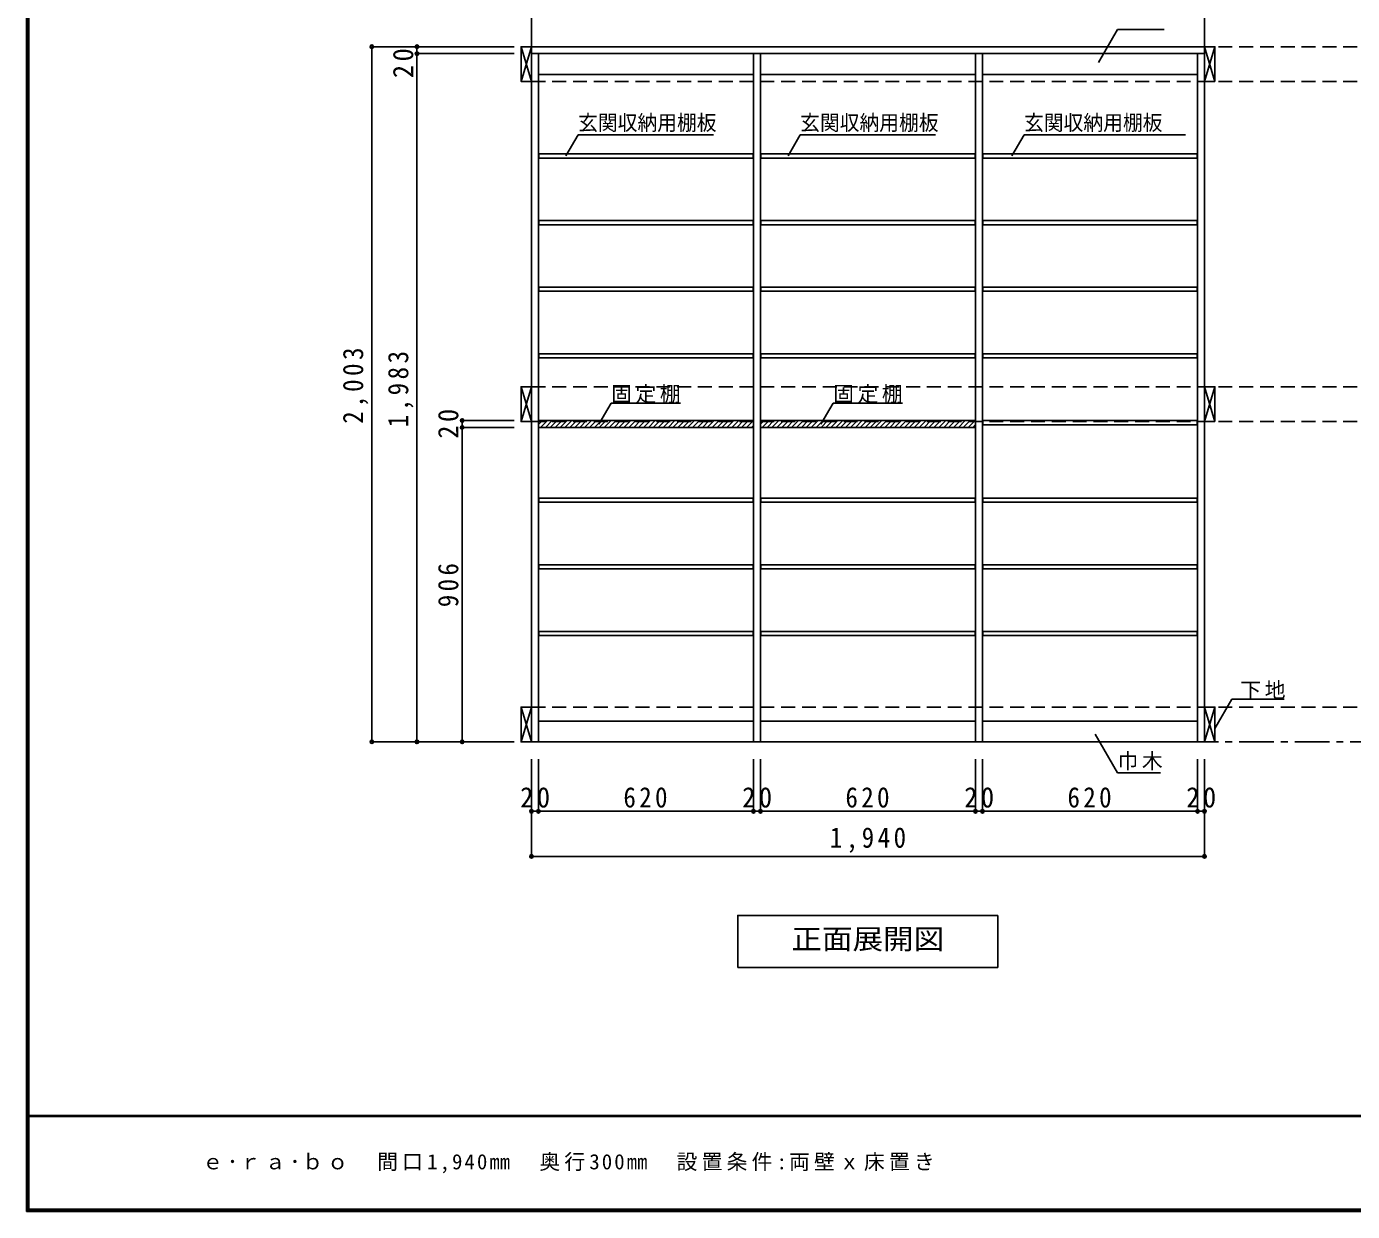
# Model space of a CAD drawing. Units: millimetres at full size, sheet at 1:20. Extents: x -3922 to 3878, y -2932 to 2722.
# Drawn here: x -3922 to -100, y -2864 to 550 of the extents above; entities that cross this region are included whole.
import ezdxf
from ezdxf.enums import TextEntityAlignment as Align

# ---------------------------------------------------------------- set-up
doc = ezdxf.new("R2010")
doc.units = ezdxf.units.MM
doc.header["$LTSCALE"] = 20
doc.header["$PDMODE"] = 32
doc.header["$PDSIZE"] = 10
doc.linetypes.add('CHAIN1', pattern=[8, 5, -1, 1, -1])
doc.linetypes.add('DASHED2', pattern=[3, 2, -1])
for name, color, linetype in [('0-2_本体', 2, 'Continuous'), ('0-3_固定棚', 3, 'Continuous'), ('0-4_可動棚', 3, 'Continuous'), ('0-7_桟木・巾木', 2, 'Continuous'), ('0-8_引き出し', 3, 'Continuous'), ('0-A_文字', 7, 'Continuous'), ('0-B_寸法', 4, 'Continuous'), ('0-C_ハッチ', 4, 'Continuous'), ('F-1_枠', 6, 'Continuous'), ('F-A_文字', 7, 'Continuous')]:
    doc.layers.add(name, color=color, linetype=linetype)
doc.styles.add('ＭＳ ゴシック', font='')
doc.styles.get('ＭＳ ゴシック').set_extended_font_data('MS Gothic')

msp = doc.modelspace()

# ---------------------------------------------------------------- linework, layer by layer
at = {"layer": '0-2_本体', "color": 3}
for p, q in [((-2466.53, 471.73), (-2466.53, 491.73)), ((-526.53, 491.73), (-2466.53, 491.73)), ((-2466.53, 471.73), (-2466.53, -1511.27)), ((-526.53, 471.73), (-2466.53, 471.73)), ((-2446.53, 471.73), (-2446.53, -1511.27)), ((-1826.53, -1511.27), (-1826.53, 471.73)), ((-1806.53, -1511.27), (-1806.53, 471.73)), ((-1186.53, -1511.27), (-1186.53, 471.73)), ((-1166.53, -1511.27), (-1166.53, 471.73)), ((-546.53, -1511.27), (-546.53, 471.73)), ((-526.53, 491.73), (-526.53, 471.73)), ((-526.53, -1511.27), (-526.53, 471.73)), ((-2466.53, -1511.27), (-526.53, -1511.27))]:
    msp.add_line(p, q, dxfattribs=at)
at = {"layer": '0-3_固定棚'}
for p, q in [((-2446.53, -585.27), (-2446.53, -605.27)), ((-1826.53, -585.27), (-2446.53, -585.27)), ((-1806.53, -585.27), (-1806.53, -605.27)), ((-1186.53, -585.27), (-1806.53, -585.27))]:
    msp.add_line(p, q, dxfattribs=at)
for points in [[(-1826.53, -585.27), (-1826.53, -605.27), (-2446.53, -605.27)], [(-1186.53, -585.27), (-1186.53, -605.27), (-1806.53, -605.27)]]:
    msp.add_lwpolyline(points, dxfattribs=at)
at = {"layer": '0-4_可動棚'}
for p, q in [((-2445.53, 170.93), (-2445.53, 182.93)), ((-1827.53, 182.93), (-2445.53, 182.93)), ((-1827.53, 170.93), (-2445.53, 170.93)), ((-1827.53, 182.93), (-1827.53, 170.93)), ((-1805.53, 170.93), (-1805.53, 182.93)), ((-1187.53, 182.93), (-1805.53, 182.93)), ((-1187.53, 170.93), (-1805.53, 170.93)), ((-1187.53, 182.93), (-1187.53, 170.93)), ((-1165.53, 170.93), (-1165.53, 182.93)), ((-547.53, 182.93), (-1165.53, 182.93)), ((-547.53, 170.93), (-1165.53, 170.93)), ((-547.53, 182.93), (-547.53, 170.93)), ((-2445.53, -21.07), (-2445.53, -9.07)), ((-1827.53, -9.07), (-2445.53, -9.07)), ((-1827.53, -21.07), (-2445.53, -21.07)), ((-1827.53, -9.07), (-1827.53, -21.07)), ((-1805.53, -21.07), (-1805.53, -9.07)), ((-1187.53, -9.07), (-1805.53, -9.07)), ((-1187.53, -21.07), (-1805.53, -21.07)), ((-1187.53, -9.07), (-1187.53, -21.07)), ((-1165.53, -21.07), (-1165.53, -9.07)), ((-547.53, -9.07), (-1165.53, -9.07)), ((-547.53, -21.07), (-1165.53, -21.07)), ((-547.53, -9.07), (-547.53, -21.07)), ((-2445.53, -213.07), (-2445.53, -201.07)), ((-1827.53, -201.07), (-2445.53, -201.07)), ((-1827.53, -213.07), (-2445.53, -213.07)), ((-1827.53, -201.07), (-1827.53, -213.07)), ((-1805.53, -213.07), (-1805.53, -201.07)), ((-1187.53, -201.07), (-1805.53, -201.07)), ((-1187.53, -213.07), (-1805.53, -213.07)), ((-1187.53, -201.07), (-1187.53, -213.07)), ((-1165.53, -213.07), (-1165.53, -201.07)), ((-547.53, -201.07), (-1165.53, -201.07)), ((-547.53, -213.07), (-1165.53, -213.07)), ((-547.53, -201.07), (-547.53, -213.07)), ((-2445.53, -405.07), (-2445.53, -393.07)), ((-1827.53, -393.07), (-2445.53, -393.07)), ((-1827.53, -405.07), (-2445.53, -405.07)), ((-1827.53, -393.07), (-1827.53, -405.07)), ((-1805.53, -405.07), (-1805.53, -393.07)), ((-1187.53, -393.07), (-1805.53, -393.07)), ((-1187.53, -405.07), (-1805.53, -405.07)), ((-1187.53, -393.07), (-1187.53, -405.07)), ((-1165.53, -405.07), (-1165.53, -393.07)), ((-547.53, -393.07), (-1165.53, -393.07)), ((-547.53, -405.07), (-1165.53, -405.07)), ((-547.53, -393.07), (-547.53, -405.07)), ((-1165.53, -597.57), (-1165.53, -585.57)), ((-547.53, -585.57), (-1165.53, -585.57)), ((-547.53, -597.57), (-1165.53, -597.57)), ((-547.53, -585.57), (-547.53, -597.57)), ((-2445.53, -821.07), (-2445.53, -809.07)), ((-1827.53, -809.07), (-2445.53, -809.07)), ((-1827.53, -821.07), (-2445.53, -821.07)), ((-1827.53, -809.07), (-1827.53, -821.07)), ((-1805.53, -821.07), (-1805.53, -809.07)), ((-1187.53, -809.07), (-1805.53, -809.07)), ((-1187.53, -821.07), (-1805.53, -821.07)), ((-1187.53, -809.07), (-1187.53, -821.07)), ((-1165.53, -821.07), (-1165.53, -809.07)), ((-547.53, -809.07), (-1165.53, -809.07)), ((-547.53, -821.07), (-1165.53, -821.07)), ((-547.53, -809.07), (-547.53, -821.07)), ((-2445.53, -1013.07), (-2445.53, -1001.07)), ((-1827.53, -1001.07), (-2445.53, -1001.07)), ((-1827.53, -1013.07), (-2445.53, -1013.07)), ((-1827.53, -1001.07), (-1827.53, -1013.07)), ((-1805.53, -1013.07), (-1805.53, -1001.07)), ((-1187.53, -1001.07), (-1805.53, -1001.07)), ((-1187.53, -1013.07), (-1805.53, -1013.07)), ((-1187.53, -1001.07), (-1187.53, -1013.07)), ((-1165.53, -1013.07), (-1165.53, -1001.07)), ((-547.53, -1001.07), (-1165.53, -1001.07)), ((-547.53, -1013.07), (-1165.53, -1013.07)), ((-547.53, -1001.07), (-547.53, -1013.07)), ((-2445.53, -1205.07), (-2445.53, -1193.07)), ((-1827.53, -1193.07), (-2445.53, -1193.07)), ((-1827.53, -1205.07), (-2445.53, -1205.07)), ((-1827.53, -1193.07), (-1827.53, -1205.07)), ((-1805.53, -1205.07), (-1805.53, -1193.07)), ((-1187.53, -1193.07), (-1805.53, -1193.07)), ((-1187.53, -1205.07), (-1805.53, -1205.07)), ((-1187.53, -1193.07), (-1187.53, -1205.07)), ((-1165.53, -1205.07), (-1165.53, -1193.07)), ((-547.53, -1193.07), (-1165.53, -1193.07)), ((-547.53, -1205.07), (-1165.53, -1205.07)), ((-547.53, -1193.07), (-547.53, -1205.07))]:
    msp.add_line(p, q, dxfattribs=at)
at = {"layer": '0-7_桟木・巾木', "color": 7}
for p, q in [((-1826.53, 411.73), (-2446.53, 411.73)), ((-1186.53, 411.73), (-1806.53, 411.73)), ((-546.53, 411.73), (-1166.53, 411.73)), ((-2446.53, -1451.27), (-1826.53, -1451.27)), ((-1806.53, -1451.27), (-1186.53, -1451.27)), ((-1166.53, -1451.27), (-546.53, -1451.27))]:
    msp.add_line(p, q, dxfattribs=at)
at = {"layer": '0-8_引き出し', "color": 7}
for p, q in [((-2496.53, 491.73), (-2466.53, 391.73)), ((-2496.53, 391.73), (-2466.53, 491.73)), ((-526.53, 491.73), (-496.53, 391.73)), ((-526.53, 391.73), (-496.53, 491.73)), ((-2496.53, -488.27), (-2466.53, -588.27)), ((-2496.53, -588.27), (-2466.53, -488.27)), ((-526.53, -488.27), (-496.53, -588.27)), ((-526.53, -588.27), (-496.53, -488.27)), ((-2496.53, -1411.27), (-2466.53, -1511.27)), ((-2496.53, -1511.27), (-2466.53, -1411.27)), ((-526.53, -1411.27), (-496.53, -1511.27)), ((-526.53, -1511.27), (-496.53, -1411.27))]:
    msp.add_line(p, q, dxfattribs=at)
at = {"layer": '0-8_引き出し'}
for points in [[(-2466.53, 391.73), (-2466.53, 491.73), (-2496.53, 491.73), (-2496.53, 391.73)], [(-496.53, 391.73), (-496.53, 491.73), (-526.53, 491.73), (-526.53, 391.73)], [(-2466.53, -588.27), (-2466.53, -488.27), (-2496.53, -488.27), (-2496.53, -588.27)], [(-496.53, -588.27), (-496.53, -488.27), (-526.53, -488.27), (-526.53, -588.27)], [(-2466.53, -1511.27), (-2466.53, -1411.27), (-2496.53, -1411.27), (-2496.53, -1511.27)], [(-496.53, -1511.27), (-496.53, -1411.27), (-526.53, -1411.27), (-526.53, -1511.27)]]:
    msp.add_lwpolyline(points, close=True, dxfattribs=at)
at = {"layer": '0-A_文字', "linetype": 'CHAIN1'}
for p, q in [((-2466.53, 1872.73), (-2466.53, -1511.27)), ((-526.53, 1872.73), (-526.53, -1511.27)), ((2073.47, -1511.27), (-2466.53, -1511.27))]:
    msp.add_line(p, q, dxfattribs=at)
at = {"layer": '0-A_文字'}
for p, q in [((-832.15, 446.66), (-777.32, 541.62)), ((-642.73, 541.62), (-777.32, 541.62)), ((-2367.05, 176.93), (-2332.03, 237.59)), ((-1942.03, 237.59), (-2332.03, 237.59)), ((-1727.05, 176.93), (-1692.03, 237.59)), ((-1302.03, 237.59), (-1692.03, 237.59)), ((-1081.73, 176.93), (-1046.71, 237.59)), ((-581.71, 237.59), (-1046.71, 237.59)), ((-2272.05, -596.33), (-2237.03, -535.68)), ((-2037.03, -535.68), (-2237.03, -535.68)), ((-1632.05, -596.33), (-1597.03, -535.68)), ((-1397.03, -535.68), (-1597.03, -535.68)), ((-496.53, -1472.95), (-447.76, -1388.48)), ((-447.76, -1388.48), (-297.23, -1388.48)), ((-841.53, -1489.03), (-777.32, -1600.25)), ((-777.32, -1600.25), (-653.56, -1600.25)), ((-1122.03, -2011.27), (-1122.03, -2161.27)), ((-1872.03, -2161.27), (-1122.03, -2161.27))]:
    msp.add_line(p, q, dxfattribs=at)
msp.add_lwpolyline([(-1122.03, -2011.27), (-1872.03, -2011.27), (-1872.03, -2161.27)], dxfattribs=at)
at = {"layer": '0-B_寸法'}
for p, q in [((-2926.53, 491.73), (-2516.53, 491.73)), ((-2926.53, -1511.27), (-2926.53, 491.73)), ((-2796.53, 471.73), (-2796.53, 491.73)), ((-2796.53, 491.73), (-2666.53, 491.73)), ((-2796.53, 471.73), (-2516.53, 471.73)), ((-2796.53, -1511.27), (-2796.53, 471.73)), ((-2666.53, -605.27), (-2666.53, -585.27)), ((-2666.53, -585.27), (-2516.53, -585.27)), ((-2666.53, -1511.27), (-2666.53, -605.27)), ((-2666.53, -605.27), (-2516.53, -605.27)), ((-2926.53, -1511.27), (-2516.53, -1511.27)), ((-2796.53, -1511.27), (-2666.53, -1511.27)), ((-2666.53, -1511.27), (-2516.53, -1511.27)), ((-2466.53, -1711.27), (-2466.53, -1561.27)), ((-2446.53, -1711.27), (-2446.53, -1561.27)), ((-1826.53, -1711.27), (-1826.53, -1561.27)), ((-1806.53, -1711.27), (-1806.53, -1561.27)), ((-1186.53, -1711.27), (-1186.53, -1561.27)), ((-1166.53, -1711.27), (-1166.53, -1561.27)), ((-546.53, -1711.27), (-546.53, -1561.27)), ((-526.53, -1711.27), (-526.53, -1561.27)), ((-2466.53, -1711.27), (-2446.53, -1711.27)), ((-2466.53, -1841.27), (-2466.53, -1711.27)), ((-2446.53, -1711.27), (-1826.53, -1711.27)), ((-1826.53, -1711.27), (-1806.53, -1711.27)), ((-1806.53, -1711.27), (-1186.53, -1711.27)), ((-1186.53, -1711.27), (-1166.53, -1711.27)), ((-1166.53, -1711.27), (-546.53, -1711.27)), ((-546.53, -1711.27), (-526.53, -1711.27)), ((-526.53, -1841.27), (-526.53, -1711.27)), ((-526.53, -1841.27), (-2466.53, -1841.27))]:
    msp.add_line(p, q, dxfattribs=at)
at = {"layer": '0-B_寸法', "linetype": 'DASHED2'}
for p, q in [((2073.47, 491.73), (-2466.53, 491.73)), ((2073.47, 391.73), (-2466.53, 391.73)), ((2073.47, -488.27), (-2466.53, -488.27)), ((2073.47, -588.27), (-2466.53, -588.27)), ((2073.47, -1411.27), (-2466.53, -1411.27))]:
    msp.add_line(p, q, dxfattribs=at)
at = {"layer": '0-B_寸法', "color": 7}
for p in [(-2926.53, 491.73), (-2796.53, 491.73), (-2796.53, 471.73), (-2666.53, -585.27), (-2666.53, -605.27), (-2926.53, -1511.27), (-2796.53, -1511.27), (-2666.53, -1511.27), (-2466.53, -1711.27), (-2446.53, -1711.27), (-1826.53, -1711.27), (-1806.53, -1711.27), (-1186.53, -1711.27), (-1166.53, -1711.27), (-546.53, -1711.27), (-526.53, -1711.27), (-2466.53, -1841.27), (-526.53, -1841.27)]:
    msp.add_point(p, dxfattribs=at)
at = {"layer": '0-C_ハッチ'}
for p, q in [((-2446.53, -597.01), (-2434.79, -585.27)), ((-2440.65, -605.27), (-2420.65, -585.27)), ((-2426.5, -605.27), (-2406.5, -585.27)), ((-2412.36, -605.27), (-2392.36, -585.27)), ((-2398.22, -605.27), (-2378.22, -585.27)), ((-2384.08, -605.27), (-2364.08, -585.27)), ((-2369.94, -605.27), (-2349.94, -585.27)), ((-2355.79, -605.27), (-2335.79, -585.27)), ((-2341.65, -605.27), (-2321.65, -585.27)), ((-2327.51, -605.27), (-2307.51, -585.27)), ((-2313.37, -605.27), (-2293.37, -585.27)), ((-2299.22, -605.27), (-2279.22, -585.27)), ((-2285.08, -605.27), (-2265.08, -585.27)), ((-2270.94, -605.27), (-2250.94, -585.27)), ((-2256.8, -605.27), (-2236.8, -585.27)), ((-2242.66, -605.27), (-2222.66, -585.27)), ((-2228.51, -605.27), (-2208.51, -585.27)), ((-2214.37, -605.27), (-2194.37, -585.27)), ((-2200.23, -605.27), (-2180.23, -585.27)), ((-2186.09, -605.27), (-2166.09, -585.27)), ((-2171.95, -605.27), (-2151.95, -585.27)), ((-2157.8, -605.27), (-2137.8, -585.27)), ((-2143.66, -605.27), (-2123.66, -585.27)), ((-2129.52, -605.27), (-2109.52, -585.27)), ((-2115.38, -605.27), (-2095.38, -585.27)), ((-2101.23, -605.27), (-2081.23, -585.27)), ((-2087.09, -605.27), (-2067.09, -585.27)), ((-2072.95, -605.27), (-2052.95, -585.27)), ((-2058.81, -605.27), (-2038.81, -585.27)), ((-2044.67, -605.27), (-2024.67, -585.27)), ((-2030.52, -605.27), (-2010.52, -585.27)), ((-2016.38, -605.27), (-1996.38, -585.27)), ((-2002.24, -605.27), (-1982.24, -585.27)), ((-1988.1, -605.27), (-1968.1, -585.27)), ((-1973.96, -605.27), (-1953.96, -585.27)), ((-1959.81, -605.27), (-1939.81, -585.27)), ((-1945.67, -605.27), (-1925.67, -585.27)), ((-1931.53, -605.27), (-1911.53, -585.27)), ((-1917.39, -605.27), (-1897.39, -585.27)), ((-1903.25, -605.27), (-1883.25, -585.27)), ((-1889.1, -605.27), (-1869.1, -585.27)), ((-1874.96, -605.27), (-1854.96, -585.27)), ((-1860.82, -605.27), (-1840.82, -585.27)), ((-1846.68, -605.27), (-1826.68, -585.27)), ((-1832.53, -605.27), (-1826.53, -599.26)), ((-1806.53, -596.01), (-1795.79, -585.27)), ((-1801.65, -605.27), (-1781.65, -585.27)), ((-1787.5, -605.27), (-1767.5, -585.27)), ((-1773.36, -605.27), (-1753.36, -585.27)), ((-1759.22, -605.27), (-1739.22, -585.27)), ((-1745.08, -605.27), (-1725.08, -585.27)), ((-1730.94, -605.27), (-1710.94, -585.27)), ((-1716.79, -605.27), (-1696.79, -585.27)), ((-1702.65, -605.27), (-1682.65, -585.27)), ((-1688.51, -605.27), (-1668.51, -585.27)), ((-1674.37, -605.27), (-1654.37, -585.27)), ((-1660.22, -605.27), (-1640.22, -585.27)), ((-1646.08, -605.27), (-1626.08, -585.27)), ((-1631.94, -605.27), (-1611.94, -585.27)), ((-1617.8, -605.27), (-1597.8, -585.27)), ((-1603.66, -605.27), (-1583.66, -585.27)), ((-1589.51, -605.27), (-1569.51, -585.27)), ((-1575.37, -605.27), (-1555.37, -585.27)), ((-1561.23, -605.27), (-1541.23, -585.27)), ((-1547.09, -605.27), (-1527.09, -585.27)), ((-1532.95, -605.27), (-1512.95, -585.27)), ((-1518.8, -605.27), (-1498.8, -585.27)), ((-1504.66, -605.27), (-1484.66, -585.27)), ((-1490.52, -605.27), (-1470.52, -585.27)), ((-1476.38, -605.27), (-1456.38, -585.27)), ((-1462.23, -605.27), (-1442.23, -585.27)), ((-1448.09, -605.27), (-1428.09, -585.27)), ((-1433.95, -605.27), (-1413.95, -585.27)), ((-1419.81, -605.27), (-1399.81, -585.27)), ((-1405.67, -605.27), (-1385.67, -585.27)), ((-1391.52, -605.27), (-1371.52, -585.27)), ((-1377.38, -605.27), (-1357.38, -585.27)), ((-1363.24, -605.27), (-1343.24, -585.27)), ((-1349.1, -605.27), (-1329.1, -585.27)), ((-1334.96, -605.27), (-1314.96, -585.27)), ((-1320.81, -605.27), (-1300.81, -585.27)), ((-1306.67, -605.27), (-1286.67, -585.27)), ((-1292.53, -605.27), (-1272.53, -585.27)), ((-1278.39, -605.27), (-1258.39, -585.27)), ((-1264.25, -605.27), (-1244.25, -585.27)), ((-1250.1, -605.27), (-1230.1, -585.27)), ((-1235.96, -605.27), (-1215.96, -585.27)), ((-1221.82, -605.27), (-1201.82, -585.27)), ((-1207.68, -605.27), (-1187.68, -585.27)), ((-1193.53, -605.27), (-1186.53, -598.26))]:
    msp.add_line(p, q, dxfattribs=at)
at = {"layer": 'F-1_枠'}
for p, q in [((-3922.03, 2722.29), (-3922.03, -2864.37)), ((-3918.7, 2722.29), (-3918.7, -2864.37)), ((-3915.36, 2722.29), (-3915.36, -2864.37)), ((3877.97, -2587.71), (-3922.03, -2587.71)), ((3877.97, -2591.04), (-3922.03, -2591.04)), ((3877.97, -2857.71), (-3922.03, -2857.71)), ((3877.97, -2861.04), (-3922.03, -2861.04)), ((3877.97, -2864.37), (-3922.03, -2864.37))]:
    msp.add_line(p, q, dxfattribs=at)

# ---------------------------------------------------------------- texts
at = {"layer": '0-A_文字', "style": 'ＭＳ ゴシック'}
for s, height, width, p in [('玄関収納用棚板', 43.99, 0.95, (-2332.03, 237.59)), ('玄関収納用棚板', 43.99, 0.95, (-1692.03, 237.59)), ('玄関収納用棚板', 43.99, 0.95, (-1046.71, 237.59)), ('正面展開図', 58.65, 1.1, (-1717.03, -2126.27))]:
    msp.add_text(s, height=height, dxfattribs=dict(at, width=width)).set_placement(p, align=Align.BOTTOM_LEFT)
at = {"layer": '0-A_文字', "char_height": 43.99, "attachment_point": 7, "style": 'ＭＳ ゴシック'}
for s, insert in [('\\T1.17;固定棚', (-2237.03, -535.68)), ('\\T1.17;固定棚', (-1597.03, -535.68)), ('\\T1.17;下地', (-423.26, -1388.48)), ('\\T1.17;巾木', (-777.32, -1593.14))]:
    msp.add_mtext(s, dxfattribs=dict(at, insert=insert))
at = {"layer": '0-B_寸法', "color": 7, "char_height": 58.65, "attachment_point": 7, "rotation": 90, "style": 'ＭＳ ゴシック'}
for s, insert in [('\\T1.27;\\W0.95;20', (-2806.53, 401.26)), ('\\T1.28;\\W0.9;2,003', (-2936.53, -594.77)), ('\\T1.28;\\W0.9;1,983', (-2806.53, -604.77)), ('\\T1.27;\\W0.95;20', (-2676.53, -637.77)), ('\\T1.27;\\W0.9;906', (-2676.53, -1123.27))]:
    msp.add_mtext(s, dxfattribs=dict(at, insert=insert))
at = {"layer": '0-B_寸法', "color": 7, "char_height": 58.65, "attachment_point": 7, "style": 'ＭＳ ゴシック'}
for s, insert in [('\\T1.27;\\W0.95;20', (-2499.03, -1701.27)), ('\\T1.27;\\W0.9;620', (-2201.53, -1701.27)), ('\\T1.27;\\W0.95;20', (-1859.03, -1701.27)), ('\\T1.27;\\W0.9;620', (-1561.53, -1701.27)), ('\\T1.27;\\W0.95;20', (-1219.03, -1701.27)), ('\\T1.27;\\W0.9;620', (-921.53, -1701.27)), ('\\T1.27;\\W0.95;20', (-579.03, -1701.27)), ('\\T1.28;\\W0.9;1,940', (-1606.53, -1831.27))]:
    msp.add_mtext(s, dxfattribs=dict(at, insert=insert))
at = {"layer": 'F-A_文字', "insert": (-3415.36, -2754.37), "char_height": 43.99, "attachment_point": 7, "style": 'ＭＳ ゴシック'}
msp.add_mtext('\\T1.2;ｅ･ｒａ･ｂｏ\u3000間口1,940㎜\u3000奥行300㎜\u3000設置条件:両壁ｘ床置き', dxfattribs=at)

doc.saveas('drawing.dxf')
